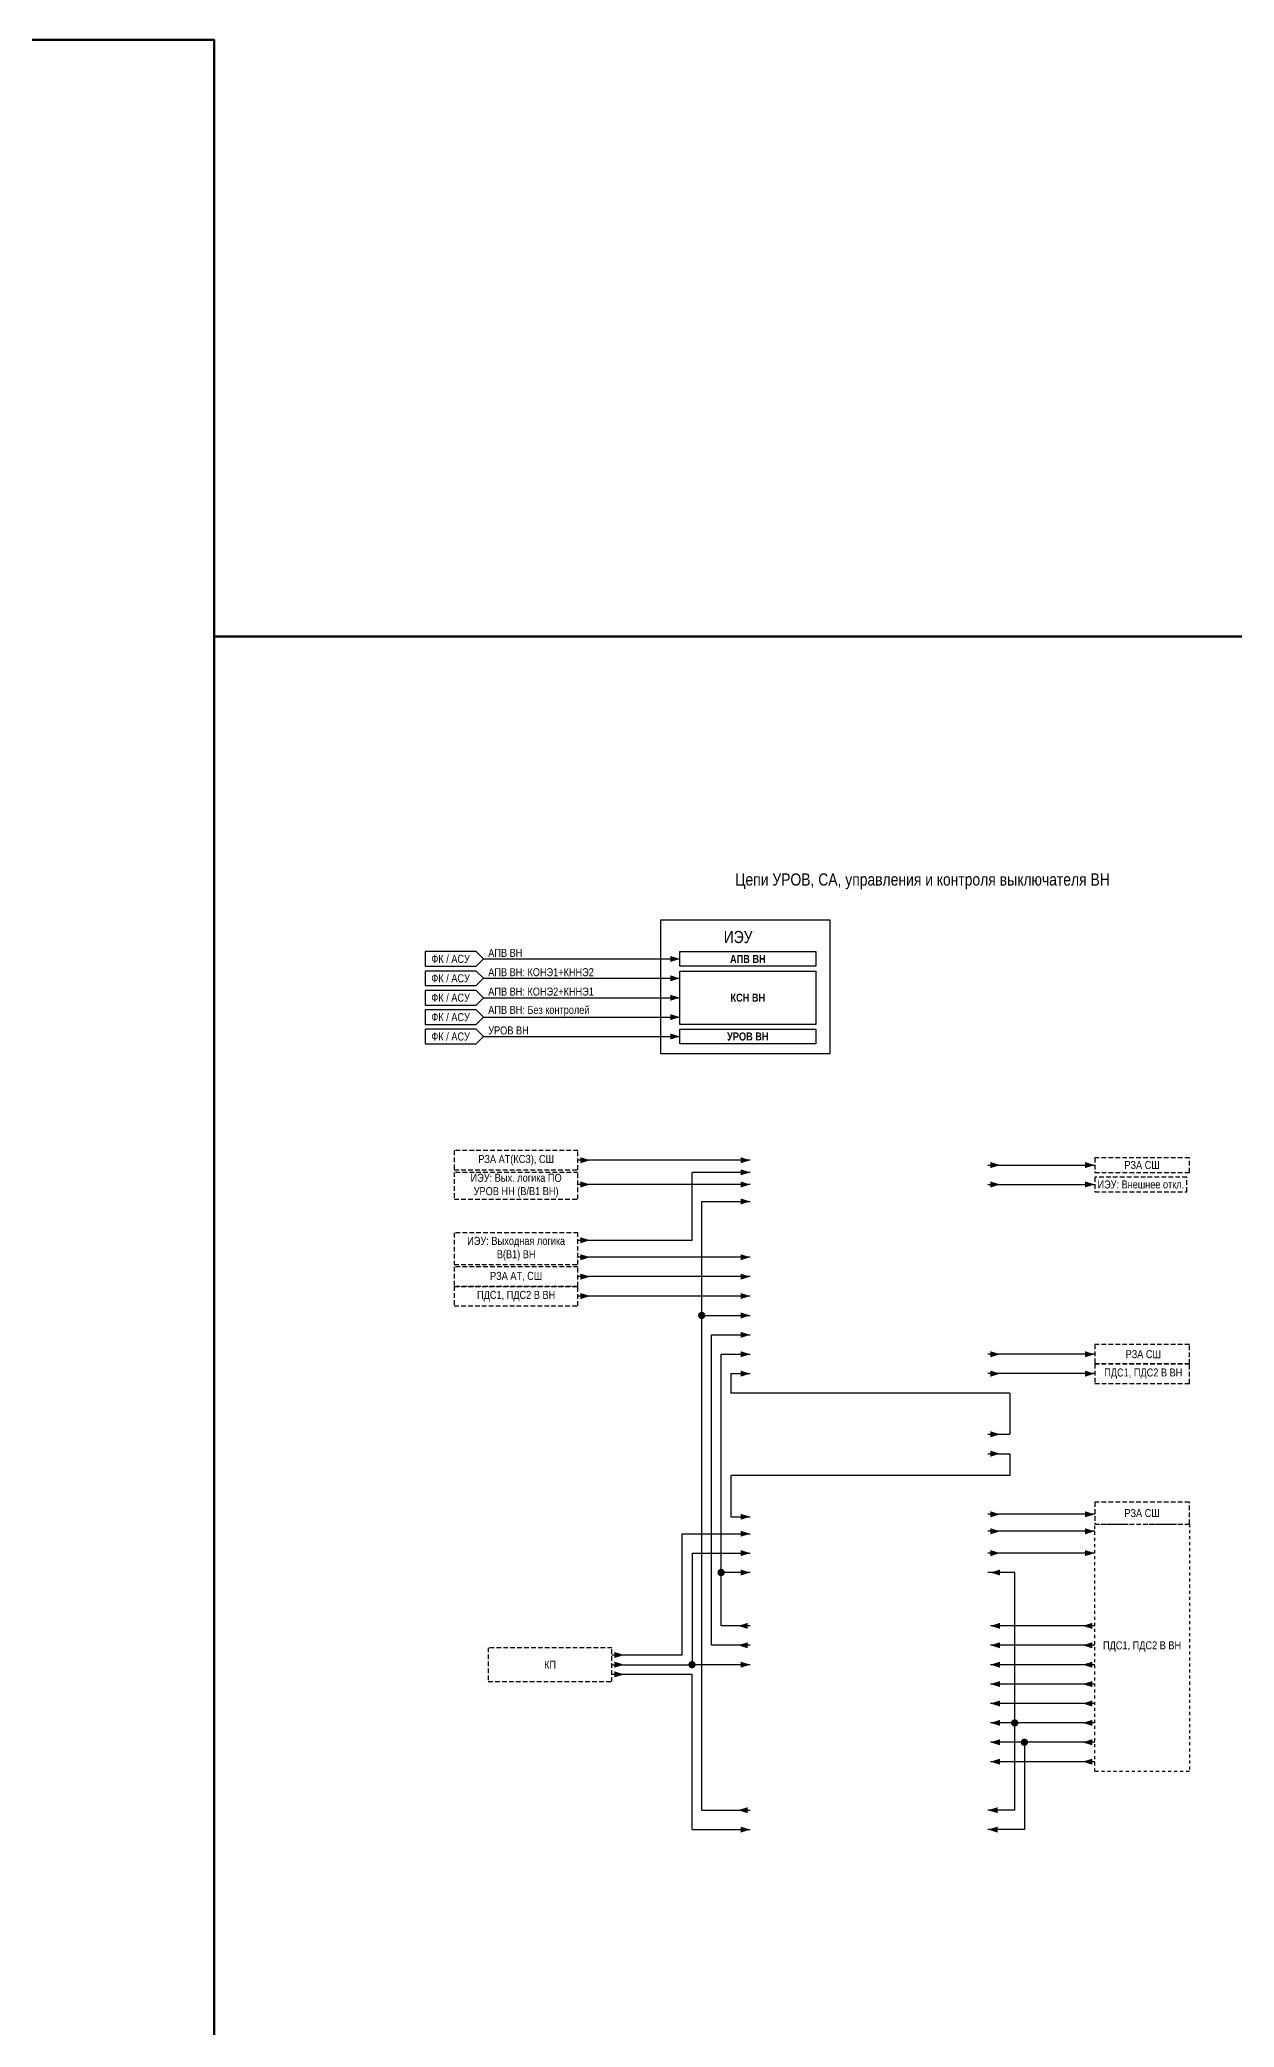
# Model space of a CAD drawing. Header units: millimetres. Extents: x 25558 to 49929, y 1902 to 19390.
# Drawn here: x 43876 to 44368, y 15846 to 16665 of the extents above; entities that cross this region are included whole.
import ezdxf

# ---------------------------------------------------------------- set-up
doc = ezdxf.new("R2010")
doc.units = ezdxf.units.MM
doc.linetypes.add('JIS_02_1.2', pattern=[2.5, 1.25, -1.25])
doc.linetypes.add('штриховая2', pattern=[9.525, 6.35, -3.175])
for name, color, linetype, lineweight in [('Основная', 7, 'Continuous', 30), ('Отключение_включение', 1, 'Continuous', 30), ('Тонкая', 7, 'Continuous', 5), ('Цепи внешние', 84, 'Continuous', 30), ('Цепи внутренние', 5, 'Continuous', 30), ('Цепь - ФК и АСУ', 132, 'Continuous', 30)]:
    doc.layers.add(name, color=color, linetype=linetype, lineweight=lineweight)
doc.styles.add('Narrow', font='ARIALN.TTF')

# ---------------------------------------------------------------- blocks, each defined once
blk = doc.blocks.new('Point')
at = {"layer": 'Основная', "color": 0, "const_width": 1.5}
blk.add_lwpolyline([(-0.75, 0, 1), (0.75, 0, 1)], format="xyb", close=True, dxfattribs=at)

msp = doc.modelspace()

# ---------------------------------------------------------------- linework, layer by layer
at = {"layer": 'Основная', "ltscale": 0.3}
msp.add_lwpolyline([(44132, 16247), (44202, 16247), (44202, 16302), (44132, 16302)], close=True, dxfattribs=at)
at = {"layer": 'Основная'}
for points in [[(44140, 16289), (44196, 16289), (44196, 16283), (44140, 16283)], [(44140, 16281), (44196, 16281), (44196, 16259), (44140, 16259)], [(44140, 16257), (44196, 16257), (44196, 16251), (44140, 16251)]]:
    msp.add_lwpolyline(points, close=True, dxfattribs=at)
at = {"layer": 'Основная', "color": 5}
msp.add_lwpolyline([(44149, 15935), (44169, 15935)], dxfattribs=at)
at = {"layer": 'Отключение_включение'}
for p, q in [((44267, 16201), (44311, 16201)), ((44267, 16193), (44311, 16193)), ((44311, 16115), (44267, 16115)), ((44141, 16049), (44169, 16049)), ((44311, 16050), (44267, 16050)), ((44145, 16041), (44145, 15995)), ((44145, 16041), (44169, 16041)), ((44311, 16041), (44267, 16041)), ((44169, 15995), (44145, 15995))]:
    msp.add_line(p, q, dxfattribs=at)
for points in [[(44272, 16201, 0, 2.5, 0), (44268, 16201, 0, 0, 0)], [(44311, 16201, 0, 2.5, 0), (44307, 16201, 0, 0, 0)], [(44272, 16193, 0, 2.5, 0), (44268, 16193, 0, 0, 0)], [(44311, 16193, 0, 2.5, 0), (44307, 16193, 0, 0, 0)], [(44272, 16115, 0, 2.5, 0), (44268, 16115, 0, 0, 0)], [(44311, 16115, 0, 2.5, 0), (44307, 16115, 0, 0, 0)], [(44272, 16050, 0, 2.5, 0), (44268, 16050, 0, 0, 0)], [(44311, 16050, 0, 2.5, 0), (44307, 16050, 0, 0, 0)], [(44272, 16041, 0, 2.5, 0), (44268, 16041, 0, 0, 0)], [(44311, 16041, 0, 2.5, 0), (44307, 16041, 0, 0, 0)], [(44169, 15995, 0, 2.5, 0), (44165, 15995, 0, 0, 0)]]:
    msp.add_lwpolyline(points, format="xyseb", dxfattribs=at)
for points in [[(44141, 15999), (44141, 16049)], [(44112, 15999), (44141, 15999)], [(44112, 15995), (44145, 15995)]]:
    msp.add_lwpolyline(points, dxfattribs=at)
at = {"layer": 'Отключение_включение', "ltscale": 0.3}
for points in [[(44169, 16049, 0, 2.5, 0), (44165, 16049, 0, 0, 0)], [(44169, 16041, 0, 2.5, 0), (44165, 16041, 0, 0, 0)], [(44117, 15999, 0, 2.5, 0), (44113, 15999, 0, 0, 0)], [(44117, 15995, 0, 2.5, 0), (44113, 15995, 0, 0, 0)]]:
    msp.add_lwpolyline(points, format="xyseb", dxfattribs=at)
at = {"layer": 'Тонкая', "color": 3, "lineweight": 50}
for points in [[(43948, 15825), (43354, 15825), (43354, 16665), (43948, 16665)], [(43948, 15825), (43948, 16419), (44788, 16419), (44788, 15825)]]:
    msp.add_lwpolyline(points, close=True, dxfattribs=at)
at = {"layer": 'Цепи внешние', "ltscale": 0.3}
for p, q in [((44169, 16203), (44098, 16203)), ((44169, 16155), (44098, 16155)), ((44169, 16147), (44098, 16147)), ((44311, 16123), (44267, 16123)), ((44311, 16057), (44267, 16057)), ((44278, 16033), (44267, 16033)), ((44278, 15971), (44278, 16033)), ((44145, 15991), (44112, 15991)), ((44145, 15927), (44145, 15991)), ((44278, 15935), (44278, 15971))]:
    msp.add_line(p, q, dxfattribs=at)
at = {"layer": 'Цепи внешние'}
for p, q in [((44282, 15963), (44282, 15927)), ((44282, 15927), (44267, 15927))]:
    msp.add_line(p, q, dxfattribs=at)
at = {"layer": 'Цепи внешние', "linetype": 'штриховая2', "ltscale": 0.3}
for points in [[(44098, 16207), (44047, 16207), (44047, 16199), (44098, 16199)], [(44350, 16204), (44311, 16204), (44311, 16198), (44350, 16198)], [(44098, 16159), (44047, 16159), (44047, 16151), (44098, 16151)], [(44098, 16151), (44047, 16151), (44047, 16143), (44098, 16143)], [(44350, 16127), (44311, 16127), (44311, 16119), (44350, 16119)], [(44350, 16119), (44311, 16119), (44311, 16111), (44350, 16111)], [(44350, 16062), (44311, 16062), (44311, 16053), (44350, 16053)], [(44112, 16002), (44061, 16002), (44061, 15988), (44112, 15988)]]:
    msp.add_lwpolyline(points, close=True, dxfattribs=at)
at = {"layer": 'Цепи внешние', "ltscale": 0.3}
for points in [[(44103, 16203, 0, 2.5, 0), (44099, 16203, 0, 0, 0)], [(44169, 16203, 0, 2.5, 0), (44165, 16203, 0, 0, 0)], [(44103, 16155, 0, 2.5, 0), (44099, 16155, 0, 0, 0)], [(44169, 16155, 0, 2.5, 0), (44165, 16155, 0, 0, 0)], [(44103, 16147, 0, 2.5, 0), (44099, 16147, 0, 0, 0)], [(44169, 16147, 0, 2.5, 0), (44165, 16147, 0, 0, 0)], [(44272, 16123, 0, 2.5, 0), (44268, 16123, 0, 0, 0)], [(44311, 16123, 0, 2.5, 0), (44307, 16123, 0, 0, 0)], [(44272, 16057, 0, 2.5, 0), (44268, 16057, 0, 0, 0)], [(44311, 16057, 0, 2.5, 0), (44307, 16057, 0, 0, 0)], [(44268, 16033, 0, 2.5, 0), (44272, 16033, 0, 0, 0)], [(44268, 16011, 0, 2.5, 0), (44272, 16011, 0, 0, 0)], [(44306, 16011, 0, 2.5, 0), (44310, 16011, 0, 0, 0)], [(44268, 16003, 0, 2.5, 0), (44272, 16003, 0, 0, 0)], [(44306, 16003, 0, 2.5, 0), (44310, 16003, 0, 0, 0)], [(44117, 15991, 0, 2.5, 0), (44113, 15991, 0, 0, 0)], [(44268, 15995, 0, 2.5, 0), (44272, 15995, 0, 0, 0)], [(44306, 15995, 0, 2.5, 0), (44310, 15995, 0, 0, 0)], [(44268, 15987, 0, 2.5, 0), (44272, 15987, 0, 0, 0)], [(44268, 15979, 0, 2.5, 0), (44272, 15979, 0, 0, 0)], [(44306, 15987, 0, 2.5, 0), (44310, 15987, 0, 0, 0)], [(44306, 15979, 0, 2.5, 0), (44310, 15979, 0, 0, 0)], [(44268, 15971, 0, 2.5, 0), (44272, 15971, 0, 0, 0)], [(44306, 15971, 0, 2.5, 0), (44310, 15971, 0, 0, 0)], [(44268, 15963, 0, 2.5, 0), (44272, 15963, 0, 0, 0)], [(44306, 15963, 0, 2.5, 0), (44310, 15963, 0, 0, 0)], [(44268, 15955, 0, 2.5, 0), (44272, 15955, 0, 0, 0)], [(44306, 15955, 0, 2.5, 0), (44310, 15955, 0, 0, 0)], [(44267, 15935, 0, 2.5, 0), (44271, 15935, 0, 0, 0)], [(44169, 15927, 0, 2.5, 0), (44165, 15927, 0, 0, 0)], [(44267, 15927, 0, 2.5, 0), (44271, 15927, 0, 0, 0)]]:
    msp.add_lwpolyline(points, format="xyseb", dxfattribs=at)
at = {"layer": 'Цепи внешние', "linetype": 'JIS_02_1.2'}
msp.add_lwpolyline([(44311, 16053), (44350, 16053), (44350, 15951), (44311, 15951)], close=True, dxfattribs=at)
at = {"layer": 'Цепи внешние', "ltscale": 0.3}
for points in [[(44311, 16011), (44268, 16011)], [(44311, 16003), (44268, 16003)], [(44311, 15995), (44268, 15995)], [(44311, 15987), (44268, 15987)], [(44311, 15979), (44268, 15979)], [(44278, 15935), (44267, 15935)], [(44145, 15927), (44169, 15927)]]:
    msp.add_lwpolyline(points, dxfattribs=at)
at = {"layer": 'Цепи внешние'}
for points in [[(44311, 15971), (44268, 15971)], [(44311, 15963), (44268, 15963)], [(44311, 15955), (44268, 15955)]]:
    msp.add_lwpolyline(points, dxfattribs=at)
at = {"layer": 'Цепи внутренние', "ltscale": 0.3}
for p, q in [((44169, 16198), (44145, 16198)), ((44145, 16170), (44145, 16198)), ((44169, 16193), (44098, 16193)), ((44149, 16139), (44149, 16186)), ((44149, 16186), (44169, 16186)), ((44098, 16170), (44145, 16170)), ((44169, 16163), (44098, 16163)), ((44149, 15935), (44149, 16139)), ((44149, 16139), (44169, 16139)), ((44153, 16003), (44153, 16131)), ((44153, 16131), (44169, 16131)), ((44157, 16033), (44157, 16123)), ((44157, 16123), (44169, 16123)), ((44161, 16115), (44169, 16115)), ((44161, 16115), (44161, 16107)), ((44276, 16107), (44161, 16107)), ((44276, 16107), (44276, 16090)), ((44267, 16090), (44276, 16090)), ((44267, 16082), (44276, 16082)), ((44276, 16082), (44276, 16073)), ((44276, 16082), (44276, 16082)), ((44276, 16073), (44161, 16073)), ((44161, 16073), (44161, 16056)), ((44161, 16056), (44169, 16056)), ((44169, 16033), (44157, 16033)), ((44169, 16003), (44153, 16003))]:
    msp.add_line(p, q, dxfattribs=at)
at = {"layer": 'Цепи внутренние', "linetype": 'штриховая2', "ltscale": 0.3}
for points in [[(44098, 16198), (44047, 16198), (44047, 16187), (44098, 16187)], [(44349, 16196), (44311, 16196), (44311, 16190), (44349, 16190)], [(44098, 16173), (44047, 16173), (44047, 16160), (44098, 16160)]]:
    msp.add_lwpolyline(points, close=True, dxfattribs=at)
at = {"layer": 'Цепи внутренние', "ltscale": 0.3}
for points in [[(44103, 16193, 0, 2.5, 0), (44099, 16193, 0, 0, 0)], [(44169, 16198, 0, 2.5, 0), (44165, 16198, 0, 0, 0)], [(44169, 16193, 0, 2.5, 0), (44165, 16193, 0, 0, 0)], [(44169, 16186, 0, 2.5, 0), (44165, 16186, 0, 0, 0)], [(44103, 16170, 0, 2.5, 0), (44099, 16170, 0, 0, 0)], [(44103, 16163, 0, 2.5, 0), (44099, 16163, 0, 0, 0)], [(44169, 16163, 0, 2.5, 0), (44165, 16163, 0, 0, 0)], [(44169, 16139, 0, 2.5, 0), (44165, 16139, 0, 0, 0)], [(44169, 16131, 0, 2.5, 0), (44165, 16131, 0, 0, 0)], [(44169, 16123, 0, 2.5, 0), (44165, 16123, 0, 0, 0)], [(44169, 16115, 0, 2.5, 0), (44165, 16115, 0, 0, 0)], [(44272, 16090, 0, 2.5, 0), (44268, 16090, 0, 0, 0)], [(44272, 16082, 0, 2.5, 0), (44268, 16082, 0, 0, 0)], [(44169, 16056, 0, 2.5, 0), (44165, 16056, 0, 0, 0)], [(44169, 16033, 0, 2.5, 0), (44165, 16033, 0, 0, 0)], [(44164, 16011, 0, 2.5, 0), (44168, 16011, 0, 0, 0)], [(44164, 16003, 0, 2.5, 0), (44168, 16003, 0, 0, 0)], [(44164, 15935, 0, 2.5, 0), (44168, 15935, 0, 0, 0)]]:
    msp.add_lwpolyline(points, format="xyseb", dxfattribs=at)
for points in [[(44157, 16011), (44157, 16033)], [(44169, 16011), (44157, 16011)]]:
    msp.add_lwpolyline(points, dxfattribs=at)
at = {"layer": 'Цепь - ФК и АСУ', "ltscale": 0.3}
for points in [[(44059, 16286), (44056, 16289), (44035, 16289), (44035, 16283), (44056, 16283), (44059, 16286)], [(44059, 16278), (44056, 16281), (44035, 16281), (44035, 16275), (44056, 16275), (44059, 16278)], [(44059, 16270), (44056, 16273), (44035, 16273), (44035, 16267), (44056, 16267), (44059, 16270)], [(44059, 16262), (44056, 16265), (44035, 16265), (44035, 16259), (44056, 16259), (44059, 16262)], [(44059, 16254), (44056, 16257), (44035, 16257), (44035, 16251), (44056, 16251), (44059, 16254)]]:
    msp.add_lwpolyline(points, dxfattribs=at)
at = {"layer": 'Цепь - ФК и АСУ'}
for points in [[(44059, 16286), (44140, 16286), (44140, 16286), (44140, 16286)], [(44059, 16278), (44140, 16278), (44140, 16278), (44140, 16278)], [(44059, 16270), (44140, 16270), (44140, 16270), (44140, 16270)], [(44059, 16262), (44140, 16262), (44140, 16262), (44140, 16262)], [(44059, 16254), (44140, 16254), (44140, 16254), (44140, 16254)]]:
    msp.add_lwpolyline(points, dxfattribs=at)
at = {"layer": 'Цепь - ФК и АСУ', "ltscale": 0.3}
for points in [[(44140, 16286, 0, 2.5, 0), (44136, 16286, 0, 0, 0)], [(44140, 16278, 0, 2.5, 0), (44136, 16278, 0, 0, 0)], [(44140, 16270, 0, 2.5, 0), (44136, 16270, 0, 0, 0)], [(44140, 16262, 0, 2.5, 0), (44136, 16262, 0, 0, 0)], [(44140, 16254, 0, 2.5, 0), (44136, 16254, 0, 0, 0)]]:
    msp.add_lwpolyline(points, format="xyseb", dxfattribs=at)

# ---------------------------------------------------------------- block references
at = {"layer": 'Отключение_включение'}
msp.add_blockref('Point', (44145, 15995), dxfattribs=at)
at = {"layer": 'Цепи внешние'}
for p in [(44278, 15971), (44282, 15963)]:
    msp.add_blockref('Point', p, dxfattribs=at)
at = {"layer": 'Цепи внутренние'}
for p in [(44149, 16139), (44157, 16033)]:
    msp.add_blockref('Point', p, dxfattribs=at)

# ---------------------------------------------------------------- texts
at = {"layer": 'Основная', "style": 'Narrow'}
for s, insert, char_height, width, attachment_point in [('Цепи УРОВ, СА, управления и контроля выключателя ВН', (44240, 16318), 5, 188.2306, 5), ('ИЭУ', (44164, 16295), 5, 64, 5), ('ФК / АСУ', (44045.5, 16286), 3.3, 21, 5), ('АПВ ВН', (44061, 16288.5), 3.3, 73.8439, 4), ('{\\fArial Narrow|b1|i0|c204|p34;\\C0;АПВ ВН}', (44168, 16286), 3.3, 56, 5), ('ФК / АСУ', (44045.5, 16278), 3.3, 21, 5), ('АПВ ВН: {\\C0;КОНЭ1+КННЭ2}', (44061, 16280.5), 3.3, 73.8439, 4), ('ФК / АСУ', (44045.5, 16270), 3.3, 21, 5), ('АПВ ВН:{\\C0; КОНЭ2+КННЭ1}', (44061, 16272.5), 3.3, 73.8439, 4), ('{\\fArial Narrow|b1|i0|c204|p34;\\C0;КСН ВН}', (44168, 16270), 3.3, 56, 5), ('ФК / АСУ', (44045.5, 16262), 3.3, 21, 5), ('АПВ ВН: Без контролей', (44061, 16264.5), 3.3, 73.8439, 4), ('ФК / АСУ', (44045.5, 16254), 3.3, 21, 5), ('УРОВ ВН', (44061, 16256.5), 3.3, 73.8439, 4), ('{\\fArial Narrow|b1|i0|c204|p34;\\C0;УРОВ ВН}', (44168, 16254), 3.3, 56, 5), ('РЗА АТ(КСЗ), СШ', (44072.5, 16203), 3.3, 51, 5), ('РЗА СШ', (44330.5, 16201), 3.3, 39, 5), ('ИЭУ: Вых. логика ПО УРОВ НН (В/В1 ВН)', (44072.5, 16192.5), 3.3, 47.6012, 5), ('ИЭУ: Внешнее откл.', (44330, 16193), 3.3, 38, 5), ('ИЭУ: Выходная логика В(В1) ВН', (44072.5, 16166.5), 3.3, 42.5031, 5), ('РЗА АТ, СШ', (44072.5, 16155), 3.3, 51, 5), ('ПДС1, ПДС2 В ВН', (44072.5, 16147), 3.3, 51, 5), ('РЗА СШ', (44331, 16123), 3.3, 39, 5), ('ПДС1, ПДС2 В ВН', (44331, 16115), 3.3, 39, 5), ('РЗА СШ', (44330.5, 16057.5), 3.3, 39, 5), ('КП', (44086.5, 15995), 3.3, 51, 5), ('ПДС1, ПДС2 В ВН', (44330.5, 16002.5), 3.3, 39, 5)]:
    msp.add_mtext(s, dxfattribs=dict(at, insert=insert, char_height=char_height, width=width, attachment_point=attachment_point))

doc.saveas('drawing.dxf')
